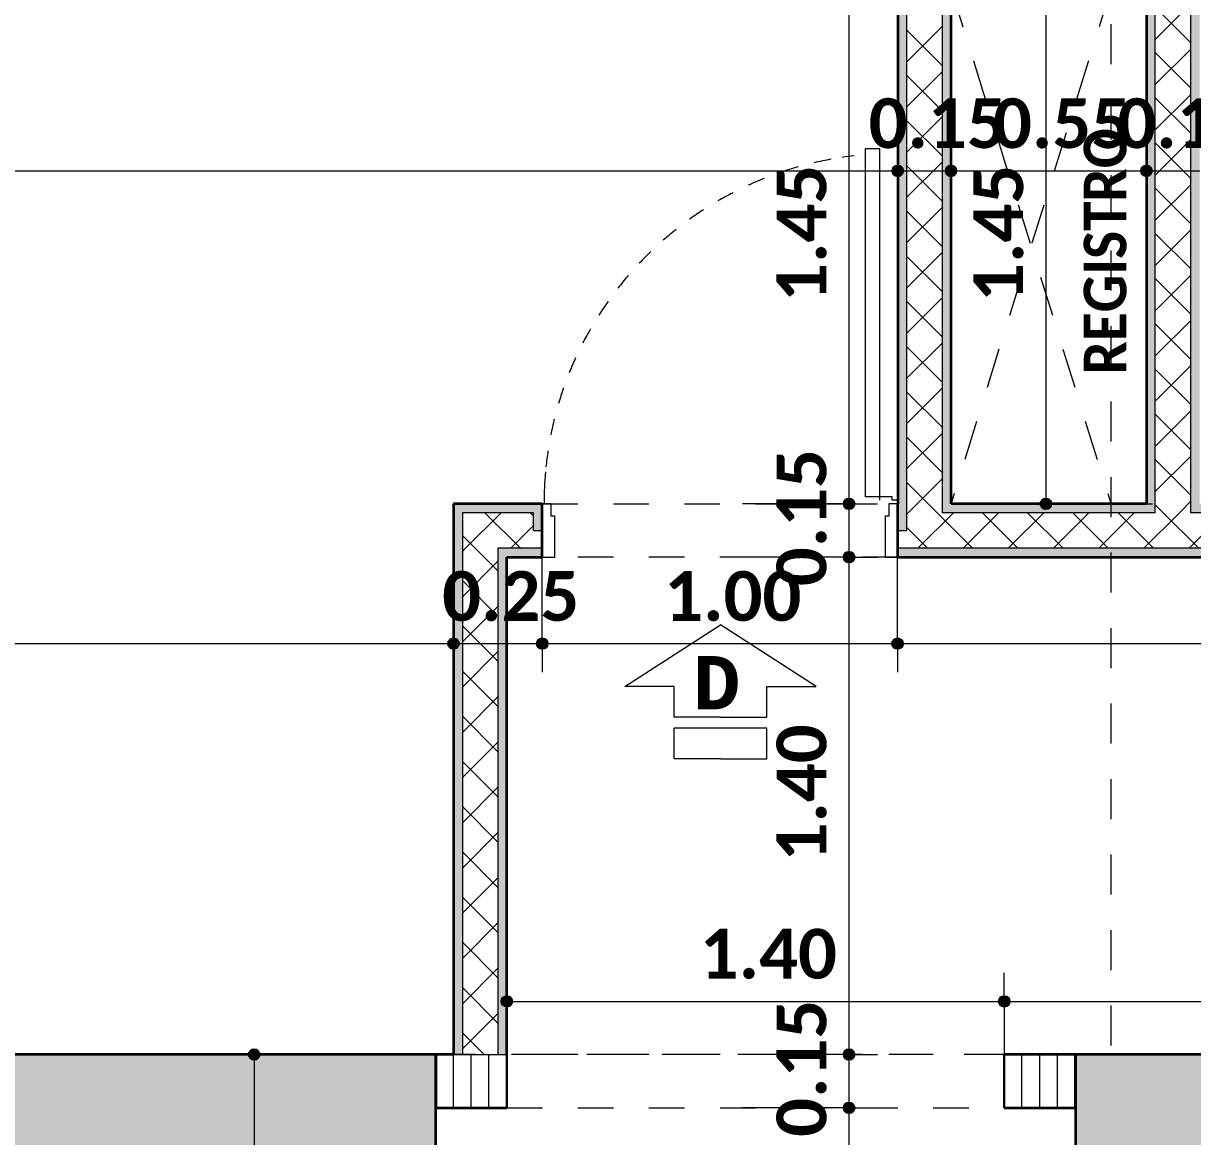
# Model space of a CAD drawing. Header units: metres. Extents: x -144 to 1000, y -717 to 29.
# Drawn here: x 694.621 to 697.912, y -557.507 to -554.374 of the extents above; entities that cross this region are included whole.
import ezdxf

# ---------------------------------------------------------------- set-up
doc = ezdxf.new("R2010")
doc.units = ezdxf.units.M
for name, pattern in [('Basculante', [0.11625, 0.075, -0.04125]), ('basculante modificado', [0.18, 0.1125, -0.0675]), ('Trazo', [0.45, 0.225, -0.225])]:
    doc.linetypes.add(name, pattern=pattern)
doc.layers.get('0').update_dxf_attribs({"color": 1})
for name, color, linetype, lineweight in [('A-ANNO-DIMS', 1, 'Continuous', 9), ('A-DETL', 1, 'Continuous', 9), ('A-DETL-GENF', 1, 'Continuous', 9), ('A-DETL-MEDM', 1, 'Continuous', 30), ('A-DOOR', 1, 'Continuous', 9), ('A-DOOR-FRAM', 1, 'Continuous', 9), ('A-DOOR-HDLN', 1, 'Trazo', 20), ('A-WALL', 4, 'Continuous', 9), ('G-ANNO-TEXT', 2, 'Continuous', 9), ('S-COLS', 7, 'Continuous', 9)]:
    doc.layers.add(name, color=color, linetype=linetype, lineweight=lineweight)
doc.layers.add('A-WALL-PATT', color=7, linetype='Continuous', lineweight=35, true_color=0x9c9c9c)
doc.styles.add('Calibri_B_2', font='calibrib.ttf', dxfattribs={"height": 0.135})
doc.styles.add('Calibri_B_4', font='calibrib.ttf', dxfattribs={"height": 0.1125})
doc.styles.add('Courier New_B', font='courbd.ttf', dxfattribs={"height": 0.1125})

# ---------------------------------------------------------------- blocks, each defined once
blk = doc.blocks.new('S')
at = {"layer": 'A-ANNO-DIMS', "lineweight": 25}
h = blk.add_hatch(color=256, dxfattribs=at)
edge = h.paths.add_edge_path()
edge.add_arc((686.3494, -494.0113), 0.015, 0, 360)
h = blk.add_hatch(color=256, dxfattribs=at)
edge = h.paths.add_edge_path()
edge.add_arc((686.3494, -494.0113), 0.015, 0, 360)
h = blk.add_hatch(color=256, dxfattribs=at)
edge = h.paths.add_edge_path()
edge.add_arc((686.4994, -494.0113), 0.015, 0, 360)
h = blk.add_hatch(color=256, dxfattribs=at)
edge = h.paths.add_edge_path()
edge.add_arc((686.4994, -494.0113), 0.015, 0, 360)
h = blk.add_hatch(color=256, dxfattribs=at)
edge = h.paths.add_edge_path()
edge.add_arc((687.0494, -494.0113), 0.015, 0, 360)
h = blk.add_hatch(color=256, dxfattribs=at)
edge = h.paths.add_edge_path()
edge.add_arc((687.0494, -494.0113), 0.015, 0, 360)
h = blk.add_hatch(color=256, dxfattribs=at)
edge = h.paths.add_edge_path()
edge.add_arc((686.2125, -494.9486), 0.015, 0, 360)
h = blk.add_hatch(color=256, dxfattribs=at)
edge = h.paths.add_edge_path()
edge.add_arc((686.2125, -494.9486), 0.015, 0, 360)
h = blk.add_hatch(color=256, dxfattribs=at)
edge = h.paths.add_edge_path()
edge.add_arc((686.7665, -494.9486), 0.015, 0, 360)
h = blk.add_hatch(color=256, dxfattribs=at)
edge = h.paths.add_edge_path()
edge.add_arc((686.2125, -495.0986), 0.015, 0, 360)
h = blk.add_hatch(color=256, dxfattribs=at)
edge = h.paths.add_edge_path()
edge.add_arc((686.2125, -495.0986), 0.015, 0, 360)
h = blk.add_hatch(color=256, dxfattribs=at)
edge = h.paths.add_edge_path()
edge.add_arc((685.099, -495.3421), 0.015, 0, 360)
h = blk.add_hatch(color=256, dxfattribs=at)
edge = h.paths.add_edge_path()
edge.add_arc((685.099, -495.3421), 0.015, 0, 360)
h = blk.add_hatch(color=256, dxfattribs=at)
edge = h.paths.add_edge_path()
edge.add_arc((685.349, -495.3421), 0.015, 0, 360)
h = blk.add_hatch(color=256, dxfattribs=at)
edge = h.paths.add_edge_path()
edge.add_arc((685.349, -495.3421), 0.015, 0, 360)
h = blk.add_hatch(color=256, dxfattribs=at)
edge = h.paths.add_edge_path()
edge.add_arc((686.349, -495.3421), 0.015, 0, 360)
h = blk.add_hatch(color=256, dxfattribs=at)
edge = h.paths.add_edge_path()
edge.add_arc((686.349, -495.3421), 0.015, 0, 360)
h = blk.add_hatch(color=256, dxfattribs=at)
edge = h.paths.add_edge_path()
edge.add_arc((685.249, -496.349), 0.015, 0, 360)
h = blk.add_hatch(color=256, dxfattribs=at)
edge = h.paths.add_edge_path()
edge.add_arc((686.6493, -496.349), 0.015, 0, 360)
h = blk.add_hatch(color=256, dxfattribs=at)
edge = h.paths.add_edge_path()
edge.add_arc((686.6493, -496.349), 0.015, 0, 360)
h = blk.add_hatch(color=256, dxfattribs=at)
edge = h.paths.add_edge_path()
edge.add_arc((684.538, -496.4986), 0.015, 0, 360)
h = blk.add_hatch(color=256, dxfattribs=at)
edge = h.paths.add_edge_path()
edge.add_arc((686.2125, -496.4986), 0.015, 0, 360)
h = blk.add_hatch(color=256, dxfattribs=at)
edge = h.paths.add_edge_path()
edge.add_arc((686.2125, -496.4986), 0.015, 0, 360)
h = blk.add_hatch(color=256, dxfattribs=at)
edge = h.paths.add_edge_path()
edge.add_arc((686.2125, -496.6486), 0.015, 0, 360)
h = blk.add_hatch(color=256, dxfattribs=at)
edge = h.paths.add_edge_path()
edge.add_arc((686.2125, -496.6486), 0.015, 0, 360)
at = {"layer": 'A-WALL-PATT', "lineweight": 5, "true_color": 0x747474}
h = blk.add_hatch(color=8, dxfattribs=at)
h.paths.add_polyline_path([(687.0744, -494.9486), (687.0744, -493.4986), (687.0494, -493.4986), (687.0494, -494.9486)])
h.paths.add_polyline_path([(687.0529, -493.3486), (687.0744, -493.3486), (687.0744, -491.0486), (687.0497, -491.0486), (687.0497, -493.3486)])
h.paths.add_polyline_path([(687.0744, -490.8986), (687.0744, -488.4986), (687.0494, -488.4986), (687.0494, -490.8986), (687.0723, -490.8986)])
at = {"layer": 'A-WALL-PATT', "true_color": 0x747474}
h = blk.add_hatch(color=8, dxfattribs=at)
h.paths.add_polyline_path([(687.1994, -494.9486), (687.1994, -492.9986), (687.1744, -492.9986), (687.1744, -494.9486)])
h.paths.add_polyline_path([(687.1744, -492.8486), (687.1994, -492.8486), (687.1994, -488.4986), (687.0744, -488.4986), (687.0744, -488.5236), (687.1744, -488.5236), (687.1744, -491.8228)])
for points in [[(686.3494, -494.9486), (686.3744, -494.9486), (686.3744, -493.4986), (686.3494, -493.4986), (686.3494, -493.8088)], [(685.099, -496.4986), (685.124, -496.4986), (685.124, -494.9736), (685.099, -494.9736), (685.099, -496.484)]]:
    blk.add_hatch(color=8, dxfattribs=at).paths.add_polyline_path(points)
at = {"layer": 'A-WALL-PATT', "lineweight": 5, "true_color": 0x747474}
for points in [[(686.4744, -494.9486), (686.4994, -494.9486), (686.4994, -493.4986), (686.4744, -493.4986), (686.4744, -493.6768)], [(685.249, -496.4986), (685.249, -495.0986), (685.224, -495.0986), (685.224, -496.4986)]]:
    blk.add_hatch(color=8, dxfattribs=at).paths.add_polyline_path(points)
h = blk.add_hatch(color=8, dxfattribs=at)
h.paths.add_polyline_path([(689.6243, -495.0236), (689.6243, -494.9736), (689.8244, -494.9736), (689.8244, -494.9486), (689.5993, -494.9486), (689.5993, -495.0236)])
h.paths.add_polyline_path([(688.5993, -495.0236), (688.5993, -494.9486), (688.2994, -494.9486), (688.3005, -494.9736), (688.5743, -494.9736), (688.5743, -495.0236)])
h.paths.add_polyline_path([(686.349, -495.0236), (686.374, -495.0236), (686.374, -494.9486), (686.349, -494.9486), (686.349, -494.9836)])
h.paths.add_polyline_path([(690.6495, -495.0236), (690.6494, -494.9486), (690.6244, -494.9486), (690.6245, -495.0236), (690.6459, -495.0236)])
h.paths.add_polyline_path([(691.6745, -495.0236), (691.6745, -494.9736), (691.8997, -494.9736), (691.8997, -494.9486), (691.6495, -494.9486), (691.6495, -495.0236)])
h.paths.add_polyline_path([(685.349, -495.0236), (685.349, -494.9486), (685.099, -494.9486), (685.099, -494.9736), (685.324, -494.9736), (685.324, -495.0236)])
h.paths.add_polyline_path([(687.0172, -494.9736), (687.0744, -494.9736), (687.0744, -494.9486), (686.4744, -494.9486), (686.4744, -494.9736), (686.5697, -494.9736)])
h.paths.add_polyline_path([(690.4994, -494.9736), (690.5244, -494.9736), (690.5244, -494.9486), (689.9244, -494.9486), (689.9244, -494.9736), (690.4748, -494.9736)])
h.paths.add_polyline_path([(687.1994, -494.9736), (688.1994, -494.9736), (688.1994, -494.9486), (687.1744, -494.9486), (687.1744, -494.9736)])
at = {"layer": 'A-WALL-PATT', "true_color": 0x747474}
h = blk.add_hatch(color=8, dxfattribs=at)
h.paths.add_polyline_path([(689.5993, -495.0986), (690.6495, -495.0986), (690.6495, -495.0736), (689.5993, -495.0736)])
h.paths.add_polyline_path([(685.324, -495.0986), (685.349, -495.0986), (685.349, -495.0736), (685.224, -495.0736), (685.224, -495.0986), (685.249, -495.0986)])
h.paths.add_polyline_path([(691.7497, -495.0986), (691.7747, -495.0986), (691.7747, -495.0736), (691.6495, -495.0736), (691.6495, -495.0986), (691.6745, -495.0986)])
h.paths.add_polyline_path([(686.4994, -495.0986), (688.5993, -495.0986), (688.5993, -495.0736), (686.349, -495.0736), (686.349, -495.0986), (686.3591, -495.0986)])
at = {"layer": 'S-COLS', "true_color": 0x5b5b5b}
h = blk.add_hatch(color=251, dxfattribs=at)
h.paths.add_polyline_path([(697.4492, -507.3486), (697.4492, -506.4486), (696.9492, -506.4486), (696.9492, -507.3486), (697.3584, -507.3486)])
h.paths.add_polyline_path([(679.2055, -507.3486), (679.6494, -507.3486), (679.6494, -506.4486), (679.1494, -506.4486), (679.1494, -507.3486)])
h.paths.add_polyline_path([(687.3494, -507.3485), (687.3494, -506.4485), (686.8494, -506.4485), (686.8494, -507.3485)])
h.paths.add_polyline_path([(693.5604, -499.6485), (693.6495, -499.6485), (693.6495, -496.4985), (693.1495, -496.4985), (693.1495, -499.6485)])
h.paths.add_polyline_path([(683.4709, -499.6485), (685.0494, -499.6485), (685.049, -499.1486), (683.3492, -499.1486), (683.3492, -496.9986), (685.0495, -496.9986), (685.049, -496.4986), (683.0492, -496.4986), (683.0492, -499.6485), (683.1162, -499.6485)])
h.paths.add_polyline_path([(697.4495, -499.6485), (697.4495, -498.9486), (697.0495, -498.9486), (697.0495, -499.6485)])
h.paths.add_polyline_path([(679.4363, -499.6485), (679.6494, -499.6485), (679.6494, -498.9486), (679.1494, -498.9486), (679.1494, -499.6485), (679.4221, -499.6485)])
h.paths.add_polyline_path([(687.3494, -499.6485), (687.3494, -498.7485), (686.8494, -498.7485), (686.8494, -499.6485)])
h.paths.add_polyline_path([(687.3495, -497.3986), (687.3495, -496.4986), (686.8495, -496.4986), (686.8495, -497.3986)])
h.paths.add_polyline_path([(679.6492, -497.1986), (679.6492, -496.4975), (679.1492, -496.4986), (679.1492, -497.1986), (679.4242, -497.1986)])
h.paths.add_polyline_path([(697.2251, -497.1986), (697.4495, -497.1986), (697.4495, -496.4975), (697.0495, -496.4975), (697.0495, -497.1986)])
h.paths.add_polyline_path([(686.9244, -488.4986), (687.3494, -488.4986), (687.3494, -487.5986), (686.8494, -487.5986), (686.8494, -488.4986)])
h.paths.add_polyline_path([(697.2091, -488.4986), (697.4494, -488.4986), (697.4494, -487.5986), (696.9494, -487.5986), (696.9494, -488.4986)])
h.paths.add_polyline_path([(680.0745, -487.8986), (680.2494, -487.8986), (680.2494, -487.3986), (679.3494, -487.3986), (679.3494, -487.8986), (679.8744, -487.8986)])
at = {"layer": 'A-ANNO-DIMS'}
for p, q in [((686.2125, -494.9486), (686.2125, -493.4986)), ((686.7665, -493.4986), (686.7665, -494.9486)), ((686.3494, -494.0113), (686.3494, -493.7113)), ((686.3494, -494.0113), (686.3494, -493.7113)), ((686.4994, -494.0113), (686.4994, -493.7113)), ((686.4994, -494.0113), (686.4994, -493.7113)), ((687.0494, -494.0113), (687.0494, -493.7113)), ((687.0494, -494.0113), (687.0494, -493.7113)), ((679.4992, -494.0113), (686.3494, -494.0113)), ((686.3494, -494.0113), (686.3494, -494.0913)), ((686.3494, -494.0113), (686.4994, -494.0113)), ((686.3494, -494.0113), (686.3494, -494.0913)), ((686.4994, -494.0113), (686.4994, -494.0913)), ((686.4994, -494.0113), (687.0494, -494.0113)), ((686.4994, -494.0113), (686.4994, -494.0913)), ((687.0494, -494.0113), (687.0494, -494.0913)), ((687.0494, -494.0113), (687.1994, -494.0113)), ((687.0494, -494.0113), (687.0494, -494.0913)), ((686.2125, -494.9486), (685.9125, -494.9486)), ((686.2125, -494.9486), (685.9125, -494.9486)), ((686.2125, -495.0986), (686.2125, -494.9486)), ((686.2125, -494.9486), (686.2925, -494.9486)), ((686.2125, -494.9486), (686.2925, -494.9486)), ((686.7665, -494.9486), (686.6865, -494.9486)), ((686.7665, -494.9486), (687.0665, -494.9486)), ((685.099, -495.3421), (685.099, -495.0421)), ((685.099, -495.3421), (685.099, -495.0421)), ((685.349, -495.3421), (685.349, -495.0421)), ((685.349, -495.3421), (685.349, -495.0421)), ((686.349, -495.3421), (686.349, -495.0421)), ((686.349, -495.3421), (686.349, -495.0421)), ((686.2125, -495.0986), (685.9125, -495.0986)), ((686.2125, -495.0986), (685.9125, -495.0986)), ((686.2125, -496.4986), (686.2125, -495.0986)), ((686.2125, -495.0986), (686.2925, -495.0986)), ((686.2125, -495.0986), (686.2925, -495.0986)), ((679.4992, -495.3421), (685.099, -495.3421)), ((685.099, -495.3421), (685.099, -495.4221)), ((685.099, -495.3421), (685.349, -495.3421)), ((685.099, -495.3421), (685.099, -495.4221)), ((685.349, -495.3421), (685.349, -495.4221)), ((685.349, -495.3421), (686.349, -495.3421)), ((685.349, -495.3421), (685.349, -495.4221)), ((686.349, -495.3421), (686.349, -495.4221)), ((686.349, -495.3421), (688.5993, -495.3421)), ((686.349, -495.3421), (686.349, -495.4221)), ((685.249, -496.349), (685.249, -496.049)), ((686.6493, -496.349), (686.6493, -496.269)), ((686.6493, -496.349), (686.6493, -496.269)), ((685.249, -496.349), (686.6493, -496.349)), ((685.249, -496.349), (685.249, -496.429)), ((686.6493, -496.349), (686.6493, -496.649)), ((686.6493, -496.349), (691.7497, -496.349)), ((686.6493, -496.349), (686.6493, -496.649)), ((684.538, -496.4986), (684.458, -496.4986)), ((684.538, -496.4986), (684.538, -496.9986)), ((684.538, -496.4986), (684.838, -496.4986)), ((686.2125, -496.4986), (685.9125, -496.4986)), ((686.2125, -496.4986), (685.9125, -496.4986)), ((686.2125, -496.6486), (686.2125, -496.4986)), ((686.2125, -496.4986), (686.2925, -496.4986)), ((686.2125, -496.4986), (686.2925, -496.4986)), ((686.2125, -496.6486), (685.9125, -496.6486)), ((686.2125, -496.6486), (685.9125, -496.6486)), ((686.2125, -499.4985), (686.2125, -496.6486)), ((686.2125, -496.6486), (686.2925, -496.6486)), ((686.2125, -496.6486), (686.2925, -496.6486))]:
    blk.add_line(p, q, dxfattribs=at)
at = {"layer": 'A-ANNO-DIMS', "lineweight": 25}
for centre in [(686.3494, -494.0113), (686.3494, -494.0113), (686.4994, -494.0113), (686.4994, -494.0113), (687.0494, -494.0113), (687.0494, -494.0113), (686.2125, -494.9486), (686.2125, -494.9486), (686.7665, -494.9486), (686.2125, -495.0986), (686.2125, -495.0986), (685.099, -495.3421), (685.099, -495.3421), (685.349, -495.3421), (685.349, -495.3421), (686.349, -495.3421), (686.349, -495.3421), (685.249, -496.349), (686.6493, -496.349), (686.6493, -496.349), (684.538, -496.4986), (686.2125, -496.4986), (686.2125, -496.4986), (686.2125, -496.6486), (686.2125, -496.6486)]:
    blk.add_circle(centre, 0.015, dxfattribs=at)
at = {"layer": 'A-DETL', "color": 7, "linetype": 'basculante modificado'}
for p, q in [((686.9494, -488.4986), (686.9494, -496.4975)), ((686.4994, -493.4986), (686.9494, -494.9482)), ((686.9494, -493.4989), (686.4994, -494.9486)), ((685.0494, -496.4975), (686.8494, -496.4975))]:
    blk.add_line(p, q, dxfattribs=at)
at = {"layer": 'A-DETL-GENF', "linetype": 'Basculante'}
for p, q in [((685.349, -495.0986), (685.349, -494.9486)), ((685.349, -494.9486), (686.349, -494.9486)), ((686.349, -494.9486), (686.349, -495.0986)), ((686.349, -495.0986), (685.349, -495.0986)), ((686.6493, -496.4986), (685.2493, -496.4986)), ((685.2493, -496.6486), (686.6493, -496.6486))]:
    blk.add_line(p, q, dxfattribs=at)
at = {"layer": 'A-DETL-GENF'}
for p, q in [((685.5815, -495.4627), (685.8506, -495.2891)), ((686.1196, -495.4627), (685.8506, -495.2891)), ((685.7204, -495.4627), (685.5815, -495.4627)), ((685.7204, -495.5495), (685.7204, -495.4627)), ((685.9808, -495.5495), (685.9808, -495.4627)), ((685.9808, -495.4627), (686.1196, -495.4627)), ((685.8506, -495.5495), (685.7204, -495.5495)), ((685.8506, -495.5495), (685.9808, -495.5495)), ((685.7204, -495.6666), (685.7204, -495.5798)), ((685.9808, -495.5798), (685.7204, -495.5798)), ((685.9808, -495.6666), (685.9808, -495.5798)), ((685.8506, -495.6666), (685.7204, -495.6666)), ((685.8506, -495.6666), (685.9808, -495.6666))]:
    blk.add_line(p, q, dxfattribs=at)
at = {"layer": 'A-DETL-MEDM'}
for p, q in [((685.2493, -496.4986), (685.2493, -496.6486)), ((686.6493, -496.6486), (686.6493, -496.4986))]:
    blk.add_line(p, q, dxfattribs=at)
at = {"layer": 'A-DOOR', "lineweight": 15}
for p, q in [((686.259, -493.9486), (686.299, -493.9486)), ((686.259, -494.9286), (686.259, -493.9486)), ((686.299, -494.9386), (686.299, -493.9486)), ((686.334, -494.9286), (686.259, -494.9286)), ((686.334, -494.9386), (686.334, -494.9286)), ((686.349, -494.9386), (686.334, -494.9386))]:
    blk.add_line(p, q, dxfattribs=at)
at = {"layer": 'A-DOOR'}
blk.add_line((686.349, -494.9486), (686.349, -495.0986), dxfattribs=at)
for start, end in [(96.4594, 98.45), (105.8316, 108.8857), (100.2582, 103.1511), (100.2582, 103.1511), (111.7283, 114.5549), (117.366, 120.1622), (122.9441, 125.7122), (128.4672, 131.2097), (133.9406, 136.6605), (139.3702, 142.0705), (144.7622, 147.4462), (150.1233, 152.7944), (155.4605, 158.1223), (160.7809, 163.4371), (166.0919, 168.7462), (171.4009, 174.0571), (174.8602, 180)]:
    blk.add_arc((686.3373, -494.9463), 0.9833, start, end, dxfattribs=at)
at = {"layer": 'A-DOOR-FRAM'}
for p, q in [((685.374, -494.9486), (685.349, -494.9486)), ((685.374, -494.9836), (685.374, -494.9486)), ((686.349, -494.9486), (686.324, -494.9486)), ((686.324, -494.9486), (686.324, -494.9836)), ((685.384, -494.9836), (685.374, -494.9836)), ((685.384, -495.0986), (685.384, -494.9836)), ((686.324, -494.9836), (686.314, -494.9836)), ((686.314, -494.9836), (686.314, -495.0986)), ((685.349, -495.0986), (685.384, -495.0986)), ((686.314, -495.0986), (686.349, -495.0986))]:
    blk.add_line(p, q, dxfattribs=at)
at = {"layer": 'A-DOOR-HDLN'}
blk.add_line((685.349, -495.0986), (685.349, -494.9486), dxfattribs=at)
at = {"layer": 'A-WALL'}
for p, q in [((687.0744, -494.9736), (687.0744, -488.5236)), ((687.1744, -494.9736), (687.1744, -488.5236)), ((686.3744, -493.4986), (686.3744, -494.9736)), ((686.4744, -493.4986), (686.4744, -494.9736)), ((685.124, -494.9736), (685.124, -496.4986)), ((685.324, -494.9736), (685.124, -494.9736)), ((685.324, -495.0236), (685.324, -494.9736)), ((686.374, -494.9736), (686.374, -495.0236)), ((686.3744, -494.9736), (686.374, -494.9736)), ((687.0744, -494.9736), (686.4744, -494.9736)), ((688.5743, -494.9736), (687.1744, -494.9736)), ((685.324, -495.0236), (685.349, -495.0236)), ((686.349, -495.0236), (686.374, -495.0236)), ((685.224, -495.0736), (685.224, -496.4986)), ((685.349, -495.0736), (685.224, -495.0736)), ((688.5993, -495.0736), (686.349, -495.0736)), ((685.099, -496.4986), (685.249, -496.4986))]:
    blk.add_line(p, q, dxfattribs=at)
at = {"layer": 'A-WALL', "lineweight": 35}
for p, q in [((686.3494, -493.4986), (686.3494, -494.9486)), ((686.4994, -494.9486), (686.4994, -493.4986)), ((687.0494, -493.4986), (687.0494, -494.9486)), ((685.099, -494.9486), (685.099, -496.4986)), ((685.349, -494.9486), (685.099, -494.9486)), ((685.349, -495.0986), (685.349, -494.9486)), ((686.3494, -494.9486), (686.349, -494.9486)), ((686.349, -494.9486), (686.349, -495.0986)), ((687.0494, -494.9486), (686.4994, -494.9486)), ((685.249, -496.4986), (685.249, -495.0986)), ((685.249, -495.0986), (685.349, -495.0986)), ((686.349, -495.0986), (688.5993, -495.0986)), ((685.099, -496.4986), (685.049, -496.4986)), ((685.049, -496.4986), (685.049, -496.6486)), ((685.2493, -496.4986), (685.249, -496.4986)), ((686.8494, -496.4986), (686.6493, -496.4986)), ((686.8494, -496.6486), (686.8494, -496.4986)), ((685.049, -496.6486), (685.2493, -496.6486)), ((686.6493, -496.6486), (686.8494, -496.6486))]:
    blk.add_line(p, q, dxfattribs=at)
at = {"layer": 'A-WALL-PATT', "color": 1, "lineweight": 5, "true_color": 0xff0000}
for p, q in [((687.0744, -493.6415), (687.1744, -493.5415)), ((687.1744, -493.6512), (687.0744, -493.5512)), ((686.3744, -493.7051), (686.4744, -493.6051)), ((686.4744, -493.7149), (686.3744, -493.6149)), ((687.0744, -493.7688), (687.1744, -493.6688)), ((687.1744, -493.7785), (687.0744, -493.6785)), ((686.3744, -493.8324), (686.4744, -493.7324)), ((686.4744, -493.8421), (686.3744, -493.7421)), ((687.0744, -493.8961), (687.1744, -493.7961)), ((687.1744, -493.9057), (687.0744, -493.8057)), ((686.3744, -493.9597), (686.4744, -493.8597)), ((686.4744, -493.9694), (686.3744, -493.8694)), ((687.0744, -494.0233), (687.1744, -493.9233)), ((687.1744, -494.033), (687.0744, -493.933)), ((686.3744, -494.0869), (686.4744, -493.9869)), ((686.4744, -494.0967), (686.3744, -493.9967)), ((687.0744, -494.1506), (687.1744, -494.0506)), ((687.1744, -494.1603), (687.0744, -494.0603)), ((686.3744, -494.2142), (686.4744, -494.1142)), ((686.4744, -494.224), (686.3744, -494.124)), ((687.0744, -494.2779), (687.1744, -494.1779)), ((687.1744, -494.2876), (687.0744, -494.1876)), ((686.3744, -494.3415), (686.4744, -494.2415)), ((686.4744, -494.3513), (686.3744, -494.2513)), ((687.0744, -494.4052), (687.1744, -494.3052)), ((687.1744, -494.4149), (687.0744, -494.3149)), ((686.3744, -494.4688), (686.4744, -494.3688)), ((686.4744, -494.4785), (686.3744, -494.3785)), ((687.0744, -494.5325), (687.1744, -494.4325)), ((687.1744, -494.5421), (687.0744, -494.4421)), ((686.3744, -494.5961), (686.4744, -494.4961)), ((686.4744, -494.6058), (686.3744, -494.5058)), ((687.0744, -494.6597), (687.1744, -494.5597)), ((687.1744, -494.6694), (687.0744, -494.5694)), ((686.3744, -494.7233), (686.4744, -494.6233)), ((686.4744, -494.7331), (686.3744, -494.6331)), ((687.0744, -494.787), (687.1744, -494.687)), ((687.1744, -494.7967), (687.0744, -494.6967)), ((686.3744, -494.8506), (686.4744, -494.7506)), ((686.4744, -494.8604), (686.3744, -494.7604)), ((687.0744, -494.9143), (687.1744, -494.8143)), ((687.1744, -494.924), (687.0744, -494.824)), ((686.4603, -494.9736), (686.3744, -494.8877)), ((686.3788, -494.9736), (686.4744, -494.8779)), ((687.0967, -494.9736), (687.0744, -494.9513)), ((687.1425, -494.9736), (687.1744, -494.9416)), ((685.1333, -495.0736), (685.2333, -494.9736)), ((685.2875, -495.0736), (685.1875, -494.9736)), ((685.324, -494.9828), (685.3148, -494.9736)), ((686.374, -494.9783), (686.3787, -494.9736)), ((686.4061, -495.0736), (686.506, -494.9736)), ((686.5603, -495.0736), (686.4604, -494.9736)), ((686.5333, -495.0736), (686.6333, -494.9736)), ((686.6876, -495.0736), (686.5877, -494.9736)), ((686.6606, -495.0736), (686.7605, -494.9736)), ((686.8149, -495.0736), (686.715, -494.9736)), ((686.7879, -495.0736), (686.8878, -494.9736)), ((686.9422, -495.0736), (686.8422, -494.9736)), ((686.9152, -495.0736), (687.0151, -494.9736)), ((687.0695, -495.0736), (686.9695, -494.9736)), ((687.0425, -495.0736), (687.1424, -494.9736)), ((687.1967, -495.0736), (687.0968, -494.9736)), ((687.1697, -495.0736), (687.2697, -494.9736)), ((685.2606, -495.0736), (685.324, -495.0101)), ((686.4331, -495.0736), (686.374, -495.0145)), ((685.1603, -495.0736), (685.1243, -495.0376)), ((685.124, -495.0828), (685.1333, -495.0736)), ((685.224, -495.1373), (685.1603, -495.0736)), ((685.124, -495.2101), (685.224, -495.1101)), ((685.224, -495.2646), (685.124, -495.1646)), ((685.124, -495.3373), (685.224, -495.2373)), ((685.224, -495.3919), (685.124, -495.2919)), ((685.124, -495.4646), (685.224, -495.3646)), ((685.224, -495.5192), (685.124, -495.4192)), ((685.124, -495.5919), (685.224, -495.4919)), ((685.224, -495.6465), (685.124, -495.5465)), ((685.124, -495.7192), (685.224, -495.6192)), ((685.224, -495.7737), (685.124, -495.6737)), ((685.124, -495.8465), (685.224, -495.7465)), ((685.224, -495.901), (685.124, -495.801)), ((685.124, -495.9737), (685.224, -495.8737)), ((685.224, -496.0283), (685.124, -495.9283)), ((685.124, -496.101), (685.224, -496.001)), ((685.224, -496.1556), (685.124, -496.0556)), ((685.124, -496.2283), (685.224, -496.1283)), ((685.224, -496.2828), (685.124, -496.1828)), ((685.124, -496.3556), (685.224, -496.2556)), ((685.224, -496.4101), (685.124, -496.3101)), ((685.124, -496.4828), (685.224, -496.3828)), ((685.1852, -496.4986), (685.124, -496.4374))]:
    blk.add_line(p, q, dxfattribs=at)
at = {"layer": 'A-WALL-PATT', "color": 8, "lineweight": 5, "true_color": 0x727272}
for p, q in [((685.099, -496.6486), (685.099, -496.4986)), ((685.149, -496.6486), (685.149, -496.4986)), ((685.199, -496.6486), (685.199, -496.4986)), ((685.249, -496.6486), (685.249, -496.4986)), ((686.699, -496.6486), (686.699, -496.4986)), ((686.749, -496.6486), (686.749, -496.4986)), ((686.799, -496.6486), (686.799, -496.4986)), ((686.849, -496.6486), (686.849, -496.4986))]:
    blk.add_line(p, q, dxfattribs=at)
at = {"layer": 'S-COLS', "lineweight": 35}
for p, q in [((685.0495, -496.4986), (683.0492, -496.4986)), ((685.0495, -496.9986), (685.0495, -496.4986)), ((687.3495, -496.4986), (686.8495, -496.4986)), ((686.8495, -496.4986), (686.8495, -497.3986))]:
    blk.add_line(p, q, dxfattribs=at)
at = {"layer": 'A-ANNO-DIMS', "char_height": 0.14, "width": 0.376134, "attachment_point": 1, "line_spacing_factor": 1.158048, "style": 'Calibri_B_4'}
for s, insert in [('0.15', (686.2677, -493.8073)), ('0.55', (686.6177, -493.8073)), ('0.15', (686.9677, -493.8073)), ('0.25', (685.0673, -495.1381)), ('1.00', (685.6923, -495.1381)), ('1.40', (685.7924, -496.1449))]:
    blk.add_mtext(s, dxfattribs=dict(at, insert=insert))
at = {"layer": 'A-ANNO-DIMS', "char_height": 0.14, "width": 0.376134, "attachment_point": 1, "rotation": 90, "line_spacing_factor": 1.158048, "style": 'Calibri_B_4'}
for s, insert in [('1.45', (686.0084, -494.3803)), ('1.45', (686.5624, -494.3803)), ('0.15', (686.0084, -495.1803)), ('1.40', (686.0084, -495.9553)), ('0.15', (686.0084, -496.7303))]:
    blk.add_mtext(s, dxfattribs=dict(at, insert=insert))
at = {"layer": 'G-ANNO-TEXT', "style": 'Calibri_B_2', "width": 0.9}
blk.add_text('REGISTRO', height=0.12, rotation=90, dxfattribs=at).set_placement((686.993, -494.5847))
at = {"layer": 'G-ANNO-TEXT', "style": 'Courier New_B', "width": 0.9}
blk.add_text('D', height=0.15, dxfattribs=at).set_placement((685.7726, -495.527))

msp = doc.modelspace()

# ---------------------------------------------------------------- block references
at = {"color": 3}
msp.add_blockref('S', (10.7329, -60.7772), dxfattribs=at)

doc.saveas('drawing.dxf')
